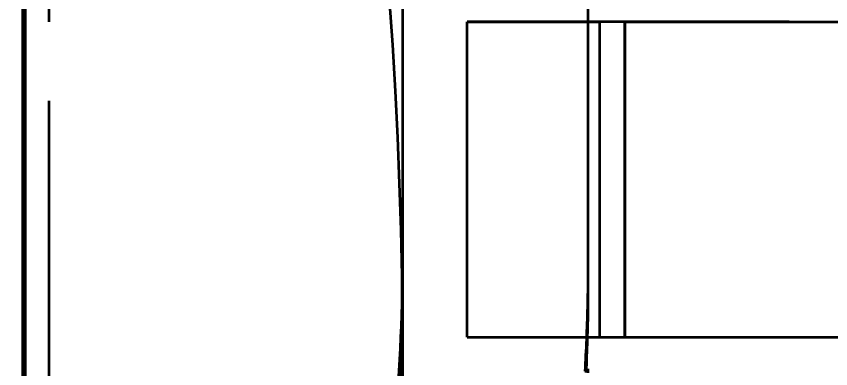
# Model space of a CAD drawing. Header units: millimetres. Extents: x 0 to 2382, y 0 to 420.
# Drawn here: x 145.69 to 156.02, y 281.31 to 285.78 of the extents above; entities that cross this region are included whole.
import ezdxf

# ---------------------------------------------------------------- set-up
doc = ezdxf.new("R2010")
doc.units = ezdxf.units.MM
doc.linetypes.add('IRAM-E-TRAZOS', pattern=[5, 4, -1])
for name, color, linetype, lineweight in [('01-VISIBLE', 7, 'CONTINUOUS', 70), ('02-OCULTA', 4, 'IRAM-E-TRAZOS', 35), ('04-COTA', 3, 'CONTINUOUS', 18)]:
    doc.layers.add(name, color=color, linetype=linetype, lineweight=lineweight)
doc.styles.add('ISO3098', font='isocpeur.ttf')
doc.dimstyles.new('FLAMA-IRAM', dxfattribs={"dimtxt": 3.5, "dimasz": 3.5, "dimexe": 2, "dimexo": 1.5, "dimgap": 1, "dimtad": 1, "dimdec": 1, "dimtxsty": 'ISO3098', "dimblk": 'IRAM_FLECHA', "dimblk1": 'IRAM_FLECHA', "dimblk2": 'IRAM_FLECHA', "dimcen": 2.5, "dimclrd": 256, "dimclre": 256, "dimclrt": 256, "dimazin": 3, "dimtfac": 1, "dimtmove": 0, "dimatfit": 3, "dimlwd": 18, "dimlwe": 18})

# ---------------------------------------------------------------- blocks, each defined once
blk = doc.blocks.new('IRAM_FLECHA')
blk.add_solid([(0, 0), (-1, 0.125), (-1, -0.125)])

msp = doc.modelspace()

# ---------------------------------------------------------------- linework, layer by layer
at = {"layer": '01-VISIBLE'}
msp.add_line((145.791, 263.535), (145.791, 289.709), dxfattribs=at)
at = {"layer": '02-OCULTA'}
for p, q in [((150.591, 295.796), (150.591, 282.392)), ((152.941, 295.796), (152.941, 282.392)), ((146.111, 225.709), (146.111, 289.709)), ((150.591, 286.109), (150.591, 282.703)), ((150.591, 286.109), (150.591, 282.392)), ((152.941, 286.109), (152.941, 282.703)), ((152.941, 286.109), (152.941, 282.392)), ((150.591, 285.909), (150.591, 281.309)), ((152.941, 285.909), (152.941, 281.309)), ((153.411, 285.709), (151.411, 285.709)), ((151.411, 285.709), (153.091, 285.709)), ((151.411, 281.709), (151.411, 285.709)), ((151.411, 281.709), (151.411, 285.709)), ((153.091, 281.709), (153.091, 285.709)), ((153.091, 281.709), (153.091, 285.709)), ((170.491, 285.709), (153.091, 285.709)), ((153.411, 285.709), (170.171, 285.709)), ((153.411, 281.709), (153.411, 285.709)), ((153.411, 285.709), (153.411, 281.709)), ((151.411, 281.709), (153.411, 281.709)), ((151.411, 281.709), (153.091, 281.709)), ((153.091, 281.709), (170.491, 281.709)), ((153.411, 281.709), (170.171, 281.709))]:
    msp.add_line(p, q, dxfattribs=at)
for points in [[(149.536, 292.988), (149.639, 292.411), (149.737, 291.832), (149.83, 291.253), (149.917, 290.673), (149.999, 290.091), (150.076, 289.509), (150.147, 288.927), (150.213, 288.343), (150.273, 287.759), (150.328, 287.175), (150.378, 286.59), (150.423, 286.004), (150.462, 285.418), (150.496, 284.832), (150.525, 284.245), (150.549, 283.658), (150.567, 283.071), (150.58, 282.484), (150.588, 281.897), (150.591, 281.309)], [(152.941, 282.703), (152.941, 282.652), (152.941, 282.601), (152.94, 282.55), (152.94, 282.499), (152.94, 282.448), (152.939, 282.397), (152.938, 282.346), (152.938, 282.295), (152.937, 282.244), (152.936, 282.193), (152.935, 282.142), (152.934, 282.091), (152.932, 282.04), (152.931, 281.989), (152.93, 281.938), (152.928, 281.887), (152.927, 281.837), (152.925, 281.786), (152.923, 281.735), (152.921, 281.684), (152.919, 281.633), (152.917, 281.582), (152.915, 281.531), (152.912, 281.48), (152.91, 281.429), (152.907, 281.378), (152.905, 281.327), (152.902, 281.277)], [(152.941, 282.392), (152.941, 282.341), (152.941, 282.29), (152.94, 282.238), (152.94, 282.187), (152.94, 282.136), (152.939, 282.084), (152.938, 282.033), (152.938, 281.982), (152.937, 281.93), (152.936, 281.879), (152.935, 281.828), (152.934, 281.776), (152.932, 281.725), (152.931, 281.674), (152.93, 281.622), (152.928, 281.571), (152.926, 281.52), (152.925, 281.468), (152.923, 281.417), (152.921, 281.366), (152.919, 281.315), (152.916, 281.263)], [(152.941, 282.392), (152.941, 282.341), (152.941, 282.29), (152.94, 282.238), (152.94, 282.187), (152.94, 282.136), (152.939, 282.084), (152.938, 282.033), (152.938, 281.982), (152.937, 281.93), (152.936, 281.879), (152.935, 281.828), (152.934, 281.776), (152.932, 281.725), (152.931, 281.674), (152.93, 281.622), (152.928, 281.571), (152.926, 281.52), (152.925, 281.468), (152.923, 281.417), (152.921, 281.366), (152.919, 281.315), (152.916, 281.263)], [(150.591, 281.309), (150.588, 280.723)], [(152.941, 281.309), (152.941, 281.259)]]:
    msp.add_lwpolyline(points, dxfattribs=at)
for centre, start in [((126.766, 282.703), -5.4649), ((126.766, 282.392), -4.0448), ((126.766, 282.392), -4.0448)]:
    msp.add_arc(centre, 23.825, start, 0, dxfattribs=at)

# ---------------------------------------------------------------- dimensions: what is measured, and where the dimension line sits
at = {"layer": '04-COTA'}
msp.add_linear_dim(base=(126.391, 212.209), p1=(145.791, 212.209), p2=(158.791, 303.596), angle=90, dimstyle='FLAMA-IRAM', override={"dimlfac": 10}, dxfattribs=at).render()

doc.saveas('drawing.dxf')
